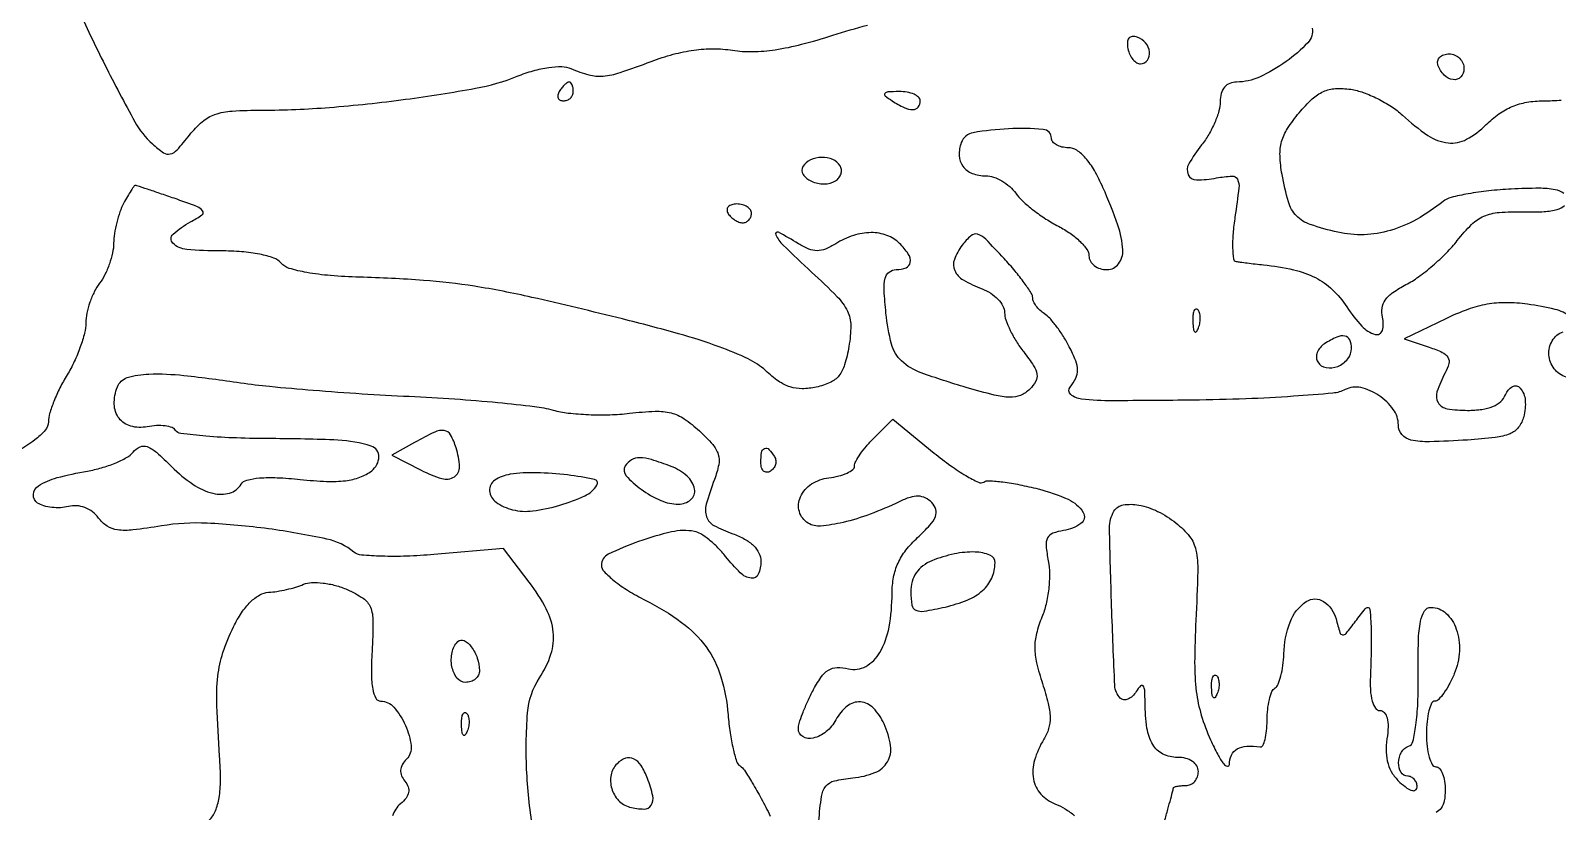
# Model space of a CAD drawing. Extents: x 0 to 5034, y 0 to 2560.
# Drawn here: x 210.1 to 373, y 1828.2 to 1911.5 of the extents above; entities that cross this region are included whole.
import ezdxf

# ---------------------------------------------------------------- set-up
doc = ezdxf.new("R2010")
doc.units = 0

msp = doc.modelspace()

# ---------------------------------------------------------------- linework, layer by layer
for points in [[(215.070448, 1914.042874, 0.011472), (218.030227, 1907.827732, 0.009312), (221.23155, 1901.767755, 0.082839), (223.098683, 1899.410693, 0.032271), (224.284169, 1898.469472, 0.213132), (225.010123, 1898.332458, 0.153892), (225.735963, 1898.766392, 0.015017), (227.063331, 1900.353383, -0.048591), (228.419561, 1901.770004, -0.095389), (229.76887, 1902.542327, -0.06716), (231.611044, 1902.907217, -0.014996), (234.82258, 1903.008205, 0.019519), (241.979198, 1903.29805, 0.013141), (250.112767, 1904.16174, 0.012335), (257.581472, 1905.342082, 0.049841), (262.007261, 1906.619582, -0.026265), (263.727843, 1907.205259, -0.033242), (265.370872, 1907.553939, -0.037104), (266.780292, 1907.650611, -0.102623), (267.74797, 1907.444134, 0.0379), (269.661524, 1906.76942, 0.087805), (271.173209, 1906.635952, 0.058733), (272.985074, 1907.011599, 0.0101), (276.297665, 1908.190695, -0.024173), (278.655219, 1908.955835, -0.031999), (280.865803, 1909.407419, -0.034684), (282.95861, 1909.550359, -0.039375), (284.962587, 1909.389992, 0.045417), (287.111572, 1909.244081, 0.031354), (289.54271, 1909.452853, 0.026202), (292.352998, 1910.024701, 0.015158), (295.664923, 1910.989438, -0.015771), (299.387455, 1912.068833, -0.03232)], [(346.807406, 1911.761545, -0.242891), (346.344603, 1910.189458, -0.046906), (344.031889, 1908.184662, -0.047971), (341.183121, 1906.536164, -0.107052), (338.75, 1906.003738, 0.09679), (338.016073, 1905.858693, 0.122363), (337.45955, 1905.451552, 0.108955), (337.115963, 1904.789354, 0.065485), (337, 1903.907729, -0.070698), (336.860605, 1902.926811, -0.030992), (336.416502, 1901.688266, -0.029898), (335.773914, 1900.410707, -0.035192), (335.013625, 1899.290192, 0.034613), (333.642459, 1897.274383, 0.243341), (333.584157, 1896.125773, 0.295757), (334.459412, 1895.566009, 0.04572), (336.611025, 1895.776473, -0.033209), (338.255415, 1895.978908, -0.304867), (338.843273, 1895.629928, -0.142069), (338.991466, 1894.71733, -0.006896), (338.57362, 1891.642363, 0.016452), (338.365274, 1889.85356, 0.0268), (338.320264, 1888.326205, 0.02521), (338.407135, 1887.162862, 0.334116), (338.688727, 1886.872377, 0.007003), (339.133777, 1886.808738, 0.001635), (339.881928, 1886.714917, 0.001686), (340.743584, 1886.612669, 0.001654), (341.611452, 1886.515558, -0.027787), (344.826432, 1885.98456, -0.062046), (347.155956, 1885.152176, -0.073911), (348.952637, 1883.883917, -0.056232), (350.5, 1882.032698, 0.040137), (352.106428, 1879.980323, 0.136668), (353.536077, 1879.094328, 0.414861), (354.291772, 1879.510465, 0.13499), (354.309558, 1880.924251, -0.101316), (354.256691, 1881.90532, -0.119539), (354.605965, 1882.764643, -0.085641), (355.426619, 1883.569897, -0.031964), (356.815187, 1884.404429, 0.038021), (358.145316, 1885.225909, 0.020201), (359.664139, 1886.428358, 0.019992), (361.125547, 1887.789888, 0.029192), (362.288577, 1889.109479, -0.032056), (363.814358, 1890.820806, -0.093132), (365.123362, 1891.702643, -0.084022), (366.741133, 1892.097608, -0.022973), (369.376568, 1892.165799, 0.01611), (371.567624, 1892.192418, 0.058108), (372.943829, 1892.415149, 0.113979), (373.714956, 1892.839946, 0.213221)], [(373.660935, 1894.134482, 0.108625), (372.740149, 1894.524781, 0.04813), (371.027737, 1894.676434, 0.010235), (368.033341, 1894.591596, 0.014767), (365.65481, 1894.404914, 0.017945), (363.442406, 1894.084686, 0.016701), (361.622272, 1893.690973, 0.107304), (360.783341, 1893.275097, -0.040535), (357.947268, 1891.363907, -0.056854), (355.135135, 1890.180344, -0.062286), (352.339877, 1889.728167, -0.064537), (349.554118, 1889.987794, -0.025151), (346.604795, 1890.810766, -0.120397), (345.137711, 1891.734741, -0.122529), (344.275317, 1893.222709, -0.026452), (343.596009, 1896.143228, -0.033651), (343.377595, 1898.150838, -0.078138), (343.550702, 1899.651183, -0.076337), (344.179511, 1901.047219, -0.03099), (345.424127, 1902.72746, -0.029978), (346.818724, 1904.196396, -0.081429), (348.008467, 1904.991131, -0.093995), (349.284398, 1905.301992, -0.049357), (350.921422, 1905.224841, -0.050407), (352.260048, 1904.888081, -0.029031), (353.789265, 1904.23209, -0.028753), (355.263484, 1903.386509, -0.042314), (356.439785, 1902.468225, 0.037851), (359.152056, 1900.311712, 0.121497), (361.301002, 1899.516874, 0.153041), (363.273052, 1899.898725, 0.07273), (365.368889, 1901.459799, -0.042516), (366.726116, 1902.603942, -0.055059), (368.149792, 1903.391766, -0.055343), (369.705061, 1903.847167, -0.043596), (371.454545, 1904, 0.021596), (373.381203, 1904.083255, 0.119216)], [(374.340334, 1880.978461, 0.105414), (372.717976, 1881.758846, 0.025473), (369.77438, 1882.316909, 0.03245), (367.493534, 1882.480381, 0.045659), (365.462312, 1882.308164, 0.043069), (363.409347, 1881.757805, 0.024969), (361.053292, 1880.767417), (356.606585, 1878.631138), (359.295303, 1877.734899, -0.026834), (360.689593, 1877.185416, -0.148296), (361.28732, 1876.657449, -0.205686), (361.3866, 1875.987543, -0.058269), (360.99201, 1874.985071, 0.0406), (360.117816, 1872.975049, 0.221347), (360.240771, 1871.825832, 0.220369), (361.200216, 1871.176827, 0.040255), (363.393011, 1871, 0.033618), (364.913835, 1871.102371, 0.064488), (366.092467, 1871.419981, 0.084738), (366.928031, 1871.945108, 0.119115), (367.425794, 1872.667217, -0.17541), (368.177708, 1873.535507, -0.361639), (369.00267, 1873.381811, -0.155416), (369.531589, 1872.073646, -0.083101), (369.373395, 1870.319862, -0.101509), (368.822318, 1869.202257, -0.129943), (367.91368, 1868.508734, -0.069624), (366.340233, 1868.099471, -0.01333), (363.392912, 1867.837108, -0.008523), (359.319977, 1867.653385, -0.060081), (357.348487, 1867.835247, -0.162993), (356.37894, 1868.410047, -0.180034), (356, 1869.428346, 0.157293), (355.460026, 1871.102339, 0.089601), (353.915747, 1872.593833, 0.091697), (351.983643, 1873.425339, 0.176417), (350.333187, 1873.216745, -0.096292), (349.023651, 1872.83597, -0.005467), (344.805718, 1872.49763, -0.008207), (339.743818, 1872.230644, -0.005919), (334.090533, 1872.092432, -0.0023), (325.521777, 1872.023839, -0.02742), (322.211887, 1872.194192, -0.151003), (321.060401, 1872.689185, -0.410409), (320.991269, 1873.489479, 0.059537), (321.597757, 1874.427837, 0.119452), (321.786648, 1875.284271, 0.089903), (321.582468, 1876.291408, 0.024092), (320.902367, 1877.784089, 0.021713), (320.274771, 1878.882464, 0.020882), (319.546583, 1879.93711, 0.021343), (318.82723, 1880.810955, 0.067814), (318.251631, 1881.29969, -0.045831), (317.772801, 1881.671423, -0.045307), (317.367667, 1882.125495, -0.049104), (317.089351, 1882.589983, -0.110874), (317, 1882.987972, 0.14443), (316.84874, 1883.500692, 0.013778), (316.102541, 1884.588357, 0.016676), (315.114967, 1885.855045, 0.012393), (313.944819, 1887.188282, 0.008693), (311.984768, 1889.240159, 0.121674), (311.120205, 1889.768729, 0.264369), (310.40562, 1889.616174, 0.05092), (309.476852, 1888.602678, 0.069821), (308.646186, 1887.084443, 0.200076), (308.685921, 1885.906521, 0.156535), (309.592362, 1884.912221, 0.03945), (311.597139, 1883.963068, -0.054609), (312.516098, 1883.493455, -0.057499), (313.29416, 1882.842862, -0.064198), (313.823688, 1882.11857, -0.126436), (314, 1881.43248, 0.085143), (314.136689, 1880.635595, 0.02777), (314.597772, 1879.530514, 0.026758), (315.256133, 1878.337638, 0.027183), (316.03497, 1877.228414, -0.019584), (317.098347, 1875.761829, -0.107306), (317.454094, 1874.856467, -0.169237), (317.320199, 1874.097821, -0.068961), (316.679349, 1873.250777, -0.099564), (315.702968, 1872.601376, -0.104653), (314.568958, 1872.395134, -0.054427), (312.903911, 1872.625342, -0.009911), (309.894379, 1873.445168, -0.014126), (305.08912, 1875.005798, -0.101548), (303.015298, 1876.262139, -0.143278), (301.947007, 1878.047975, -0.03768), (301.34695, 1881.361455, -0.012393), (301.153831, 1883.799552, -0.071121), (301.267139, 1885.087588, -0.171432), (301.687382, 1885.74422, -0.167008), (302.431796, 1886, 0.096055), (303.491983, 1886.205569, 0.270578), (303.937197, 1886.780109, 0.181915), (303.730547, 1887.666111, 0.04913), (302.8, 1888.8, 0.110116), (301.452957, 1889.655923, 0.088392), (299.756164, 1889.947844, 0.077854), (297.871342, 1889.641069, 0.06045), (295.986431, 1888.759453, -0.041423), (294.893005, 1888.196514, -0.098479), (294, 1888.018906, -0.098479), (293.106995, 1888.196514, -0.041423), (292.013569, 1888.759453, 0.019238), (289.866792, 1889.987979, 0.717297), (289.589046, 1889.722311, 0.092122), (290.387345, 1888.605488, 0.005487), (293.418835, 1885.75, -0.011956), (296.14071, 1883.118866, -0.078841), (297.239446, 1881.583329, -0.118069), (297.593872, 1880.060512, -0.04114), (297.393275, 1877.802592, -0.029448), (296.938184, 1875.856513, -0.097688), (296.329985, 1874.697792, -0.117266), (295.396, 1873.974098, -0.052434), (293.911685, 1873.480603, -0.050531), (292.403938, 1873.306097, -0.081821), (291.130392, 1873.497309, -0.074163), (289.900829, 1874.107048, -0.034827), (288.515397, 1875.222916, 0.075966), (286.653568, 1876.485838, 0.024433), (283.565097, 1877.775395, 0.018475), (279.232154, 1879.162077, 0.007472), (273.231404, 1880.744551, 0.004477), (263.562366, 1883.048774, 0.016838), (257.443311, 1884.233963, 0.021418), (252.027853, 1884.8585, 0.011004), (245.204822, 1885.199811, -0.013148), (242.086881, 1885.369188, -0.024246), (239.56919, 1885.695903, -0.026889), (237.689279, 1886.138638, -0.149349), (236.832377, 1886.701973, 0.137617), (236.06565, 1887.231663, 0.03316), (234.561039, 1887.639574, 0.029769), (232.620666, 1887.910893, 0.019855), (230.377555, 1888, -0.020768), (226.763603, 1888.150177, -0.172239), (225.290552, 1888.815424, -0.436105), (225.307064, 1889.786254, -0.060051), (227.163528, 1891.087517, 0.028185), (228.378518, 1891.82868, 0.415051), (228.459594, 1892.274573, 0.152494), (227.901822, 1892.708515, 0.005888), (225.413528, 1893.607645, 0.001271), (223.898023, 1894.130854, 0.001969), (222.586496, 1894.574151, 0.000588), (221.445569, 1894.953297, 0.062501), (221.285184, 1894.984944, 0.264601), (221.16546, 1894.927498, 0.007196), (220.829385, 1894.427389, 0.013096), (220.44748, 1893.806029, 0.00838), (220.035184, 1893.065741, 0.038687), (219.63601, 1892.157429, 0.022692), (219.294743, 1891.019422, 0.022605), (219.055389, 1889.843303, 0.035474), (218.968197, 1888.815741, -0.05057), (218.849672, 1887.787711, -0.030746), (218.514453, 1886.610042, -0.0306), (218.032935, 1885.471043, -0.046636), (217.468197, 1884.55887, 0.04705), (216.905821, 1883.648838, 0.031289), (216.431283, 1882.516817, 0.031484), (216.106313, 1881.349158, 0.052171), (216, 1880.33304, -0.061993), (215.862558, 1879.228765, -0.024284), (215.413598, 1877.757683, -0.023589), (214.767875, 1876.195413, -0.02711), (214.003738, 1874.77417, 0.020822), (213.239372, 1873.394363, 0.020849), (212.59278, 1871.956334, 0.021216), (212.13567, 1870.657647, 0.073592), (212.003738, 1869.779309, -0.179951), (211.667367, 1868.880934, -0.051075), (210.562063, 1867.842155, -0.038135), (208.814556, 1866.706989, -0.017716)], [(373.903503, 1874.530627, -0.152995), (372.618043, 1875.430911, -0.147623), (372.053475, 1876.916985, -0.153856), (372.414303, 1878.42152, -0.167462), (373.563382, 1879.385948, 0.165207)], [(263.731817, 1826.108138, -0.029757), (263.037237, 1832.361474, -0.032278), (263.123058, 1838.761013, -0.126188), (264.390292, 1842.472908, 0.06536), (265.612474, 1845.006215, 0.107116), (265.862437, 1847.365551, 0.094233), (265.112538, 1849.826527, 0.042003), (263.283358, 1852.695145), (260.566716, 1856.256846), (253.135512, 1855.628679, -0.012208), (250.208838, 1855.453113, -0.016599), (247.563467, 1855.447007, -0.0135), (245.396746, 1855.572568, -0.149963), (244.602154, 1855.892327, 0.117735), (241.691667, 1857.283593, 0.019123), (235.475494, 1858.371618, 0.022125), (228.936846, 1858.966923, 0.052456), (224.064005, 1858.682689, -0.011157), (221.028344, 1858.25252, -0.060851), (219.372178, 1858.257647, -0.113093), (218.274232, 1858.658274, -0.091333), (217.359736, 1859.52271, 0.071369), (216.712125, 1860.185431, 0.072184), (215.906688, 1860.636292, 0.074043), (215.02542, 1860.831863, 0.081767), (214.156428, 1860.751158, -0.051806), (213.315611, 1860.622138, -0.040261), (212.390107, 1860.651525, -0.041418), (211.522256, 1860.822943, -0.073869), (210.860698, 1861.122568, -0.271648), (210.402967, 1862.02914, -0.238784), (210.946659, 1862.953419, -0.077839), (212.926618, 1863.825576, -0.023051), (216.171977, 1864.529055, 0.02826), (217.678377, 1864.872047, 0.028354), (219.134768, 1865.382432, 0.029564), (220.348109, 1865.972851, 0.091778), (221.044231, 1866.553296, -0.116376), (221.782332, 1867.110177, -0.197326), (222.544569, 1867.129242, -0.090914), (223.530633, 1866.530137, -0.014526), (225.178722, 1864.975124, 0.047071), (227.419277, 1863.120912, 0.087892), (229.561078, 1862.159505, 0.130576), (231.332256, 1862.182704, 0.188289), (232.570755, 1863.114484, -0.194174), (233.188346, 1863.568237, -0.042016), (234.520944, 1863.791625, -0.03249), (236.403178, 1863.823907, -0.014432), (238.879772, 1863.633658, 0.015569), (241.689574, 1863.424238, 0.041056), (243.704713, 1863.50248, 0.057355), (245.236071, 1863.869863, 0.075418), (246.495129, 1864.558658, 0.225471), (247.259785, 1866.041418, 0.335041), (246.45391, 1867.184754, 0.066611), (242.893263, 1867.82249, 0.010656), (235.809017, 1867.984687, -0.008341), (232.056301, 1868.053226, -0.012755), (228.80756, 1868.249857, -0.007264), (226.126951, 1868.520133, -0.229456), (225.582884, 1868.865891, 0.174299), (225.20528, 1869.166336, 0.050291), (224.467202, 1869.336399, 0.044011), (223.536956, 1869.371765, 0.034743), (222.536305, 1869.251691, -0.112405), (220.791261, 1869.312768, -0.169131), (219.541219, 1870.156905, -0.157918), (219.033041, 1871.647777, -0.095707), (219.361626, 1873.5, -0.231896), (220.424407, 1874.487412, -0.064894), (222.726685, 1874.866776, -0.036031), (226.468986, 1874.723277, -0.009155), (232.5, 1873.942984, 0.012713), (235.605882, 1873.563597, 0.004013), (240.2625, 1873.152296, 0.004005), (245.465692, 1872.776694, 0.004436), (250.5, 1872.498612, -0.00574), (255.338811, 1872.218665, -0.006578), (259.954623, 1871.837342, -0.005984), (263.857027, 1871.416021, -0.037019), (265.834888, 1871.028414, 0.038794), (267.453503, 1870.717162, 0.017596), (269.606206, 1870.550558, 0.0173), (271.900548, 1870.533457, 0.022689), (273.990384, 1870.685267, -0.019222), (276.720855, 1870.902653, -0.071967), (278.428165, 1870.726731, -0.087923), (279.833684, 1870.096097, -0.037647), (281.449695, 1868.809452, -0.02507), (282.86311, 1867.360543, -0.106644), (283.450812, 1866.310822, -0.125387), (283.504464, 1865.203817, -0.040592), (283.0442, 1863.616254, 0.021878), (282.17428, 1860.987416, 0.15186), (282.208565, 1859.648182, 0.191064), (282.990551, 1858.728376, 0.038319), (285, 1857.850155, -0.041666), (286.274217, 1857.283093, -0.068773), (287.218266, 1856.581199, -0.0852), (287.79805, 1855.776164, -0.114031), (288, 1854.902175, -0.099528), (287.722941, 1853.524093, -0.339777), (286.978609, 1853.098989, -0.160998), (285.810547, 1853.671056, -0.032412), (284.24413, 1855.416769, 0.028049), (283.411844, 1856.360747, 0.028567), (282.483947, 1857.199519, 0.029801), (281.596668, 1857.830666, 0.095007), (280.92155, 1858.091945, 0.100247), (278.482066, 1858.043123, 0.031704), (274.967316, 1857.020163, 0.026), (271.716649, 1855.651169, 0.287611), (271, 1854.508362, 0.194733), (271.27863, 1853.820075, 0.031392), (272.369923, 1852.826166, 0.030713), (273.877623, 1851.762139, 0.022642), (275.663568, 1850.768125, -0.042478), (279.55418, 1848.396099, -0.078356), (282.158964, 1845.773507, -0.08307), (283.736438, 1842.588286, -0.053243), (284.508253, 1838.524565, 0.015815), (284.723659, 1836.62531, 0.021414), (285.045368, 1834.928583, 0.019059), (285.417478, 1833.575196, 0.170119), (285.782133, 1833.088932, -0.09991), (286.242204, 1832.625071, -0.009663), (287.092232, 1831.277686, -0.011969), (288.044863, 1829.612135, -0.009184), (289.007791, 1827.75, 0.024967)], [(294.192502, 1827.25, -0.017141), (294.467579, 1829.822993, -0.132948), (294.939626, 1830.923713, -0.170313), (295.84999, 1831.499462, -0.032711), (297.807339, 1831.817635, 0.06939), (300.165332, 1832.38046, 0.16926), (301.503751, 1833.526698, 0.170154), (301.835824, 1835.251795, 0.070269), (301.152898, 1837.56377, 0.084865), (300.010967, 1839.244258, 0.182012), (298.616997, 1839.908257, 0.195565), (297.204929, 1839.468669, 0.09815), (296, 1838, -0.098748), (294.968162, 1836.74534, -0.113591), (293.58114, 1836.059052, -0.190148), (292.483923, 1836.216528, -0.269354), (292, 1837.04966, -0.07709), (292.090382, 1837.632381, -0.014242), (292.449864, 1838.660922, -0.014981), (292.945164, 1839.850029, -0.013154), (293.53145, 1841.060818, -0.030722), (294.410103, 1842.531052, -0.10306), (295.215039, 1843.30427, -0.133898), (296.13497, 1843.582495, -0.068453), (297.343082, 1843.450028, 0.192712), (299.184525, 1843.699867, 0.133556), (300.693883, 1845.196453, 0.087072), (301.680066, 1847.894746, 0.044203), (302, 1851.506584, -0.046454), (302.159334, 1853.217854, -0.061078), (302.63392, 1854.711306, -0.058938), (303.471466, 1856.085292, -0.03951), (304.71914, 1857.440391, 0.020047), (306.035789, 1858.763271, 0.08899), (306.621289, 1859.685976, 0.168069), (306.662774, 1860.44089, 0.127502), (306.239346, 1861.160654, 0.079411), (305.545336, 1861.663388, 0.11023), (304.803557, 1861.851883, 0.086316), (303.918662, 1861.724533, 0.033793), (302.770206, 1861.262228, -0.02295), (299.66574, 1859.933669, -0.031807), (296.769763, 1859.054047, -0.034259), (294.376147, 1858.660884, -0.163402), (293.045367, 1858.971962, -0.186121), (292.108941, 1860.205842, -0.179309), (292.224581, 1861.772329, -0.142438), (293.414421, 1863.152412, -0.115865), (295.258551, 1863.816422, 0.031763), (296.308492, 1864.005764, 0.046503), (297.194699, 1864.314134, 0.05686), (297.812266, 1864.685498, 0.233036), (298, 1865.066422, -0.125888), (298.124462, 1865.552923, -0.025043), (298.598309, 1866.324071, -0.025053), (299.257061, 1867.188529, -0.021038), (300.036797, 1868.036797), (302.073594, 1870.073594), (306.494051, 1866.451362, 0.015598), (308.249998, 1865.101796, 0.023489), (309.867593, 1864.048654, 0.020191), (311.2165, 1863.329559, 0.256133), (311.770998, 1863.358469, -0.156022), (312.353063, 1863.503397, -0.014957), (313.825919, 1863.36241, -0.017914), (315.610618, 1863.072258, -0.013197), (317.563744, 1862.628558, -0.04118), (320.779994, 1861.519405, -0.152769), (322.376778, 1860.125703, -0.391771), (322.139204, 1858.933986, -0.122095), (320.287916, 1858.185418, 0.054299), (319.143766, 1857.893567, 0.189177), (318.587004, 1857.39312, 0.14056), (318.42713, 1856.540667, 0.02588), (318.661718, 1854.941409, -0.049273), (318.795055, 1853.597998, -0.028427), (318.703412, 1851.974201, -0.028174), (318.423431, 1850.338747, -0.041728), (317.980921, 1848.953939, 0.036101), (317.400924, 1847.206836, 0.064438), (317.220474, 1845.706023, 0.056109), (317.419298, 1844.072769, 0.021387), (318.045007, 1841.863628, -0.018702), (318.65231, 1839.762553, -0.055032), (318.853094, 1838.273418, -0.076442), (318.697866, 1837.072228, -0.069397), (318.187888, 1835.929248, 0.068153), (317.191774, 1833.711502, 0.116853), (317.084098, 1831.697244, 0.139935), (317.873697, 1830.092694, 0.118577), (319.439198, 1829.023117, -0.04807), (320.450935, 1828.522626, -0.034587), (321.473853, 1827.785231, -0.035156)], [(331.056542, 1827.19715, 0.001927), (331.41809, 1828.476382, 0.002892), (331.722859, 1829.595839, 0.001185), (331.976025, 1830.556592, 0.063907), (332, 1830.743398, -0.326504), (332.073205, 1830.843551, -0.029585), (332.391667, 1830.924623, -0.029429), (332.822239, 1830.981479, -0.018113), (333.333333, 1831, 0.111732), (333.841974, 1831.115099, 0.100101), (334.275, 1831.440625, 0.094518), (334.565493, 1831.927262, 0.087646), (334.666667, 1832.5, 0.134896), (334.502246, 1833.098346, 0.110841), (334.045609, 1833.581562, 0.089707), (333.333078, 1833.894607, 0.058823), (332.440322, 1834, -0.115769), (330.889915, 1834.363855, -0.14471), (329.811527, 1835.365355, -0.098082), (329.18677, 1837.134969, -0.034541), (328.984687, 1839.831787, 0.011862), (328.945566, 1841.15929, 0.155065), (328.773684, 1841.614741, 0.460488), (328.497701, 1841.625558, 0.045774), (328.03906, 1841.02896, -0.060066), (327.62648, 1840.522814, -0.093455), (327.157119, 1840.214945, -0.125267), (326.708342, 1840.149444, -0.171938), (326.343107, 1840.323559, -0.187094), (325.753776, 1841.659393, -0.002948), (325.417727, 1850.123912, -0.003626), (325.196266, 1858.468834, -0.140439), (325.66966, 1860.25, -0.220431), (326.651639, 1860.919, -0.088139), (328.317935, 1860.899509, -0.067818), (330.322557, 1860.228631, -0.052082), (332.27783, 1858.996099, -0.058593), (333.727833, 1857.551389, -0.117519), (334.406885, 1856.094688, -0.057122), (334.604428, 1853.858834, -0.006052), (334.404835, 1848.622845, 0.010681), (334.274305, 1844.09871, 0.032431), (334.450669, 1841.027275, 0.04278), (334.982334, 1838.504497, 0.033198), (335.970184, 1835.876746, 0.014199), (336.73722, 1834.306356, 0.042499), (337.379172, 1833.299732, 0.18779), (337.758817, 1833.068588, 0.46283), (337.978038, 1833.25, -0.108027), (338.207815, 1834.241307, -0.153426), (338.818658, 1834.900343, -0.118393), (339.833911, 1835.195764, -0.051064), (341.25, 1835.118421, 0.325954), (341.539376, 1835.266722, 0.051873), (341.779688, 1835.8987, 0.040811), (341.945936, 1836.822066, 0.024145), (342, 1837.940983, -0.026674), (342.062158, 1839.105285, -0.033278), (342.248749, 1840.171788, -0.035266), (342.519292, 1841.015677, -0.160477), (342.846806, 1841.405321, 0.16019), (343.180275, 1841.801598, 0.032419), (343.470796, 1842.68703, 0.031174), (343.685984, 1843.806534, 0.024792), (343.781894, 1845.03366, -0.083479), (344.453872, 1848.435988, -0.155984), (346.182281, 1850.612966, -0.303251), (348.031265, 1850.615572, -0.183922), (349.351226, 1848.764912, 0.010875), (349.763346, 1847.31826, 0.296284), (350.054153, 1847.075579, 0.257491), (350.426294, 1847.226244, 0.008718), (351.436054, 1848.514912, -0.004695), (352.469494, 1849.855886, -0.232552), (352.763266, 1849.997008, -0.382493), (352.956122, 1849.820983, -0.009022), (353.065089, 1848.5, -0.013491), (353.103165, 1847.479098, -0.004517), (353.105055, 1845.985938, -0.004491), (353.077356, 1844.332375, -0.005116), (353.020423, 1842.75, 0.024157), (353.023732, 1841.180837, 0.053631), (353.211131, 1840.001415, 0.083515), (353.554672, 1839.255051, 0.248105), (354.03703, 1839, -0.218807), (354.502214, 1838.786193, -0.116641), (354.798918, 1838.211958, -0.069085), (354.899521, 1837.272939, -0.028634), (354.786466, 1835.998455, 0.043102), (354.700585, 1834.558688, 0.065823), (354.897235, 1833.324668, 0.071966), (355.387406, 1832.264759, 0.064684), (356.172966, 1831.343468, 0.027823), (356.92139, 1830.738329, 0.08973), (357.496642, 1830.463763, 0.232313), (357.843383, 1830.530516, 0.235219), (358, 1830.845012, 0.085274), (357.924228, 1831.286066, 0.093604), (357.70625, 1831.660722, 0.100386), (357.381451, 1831.911291, 0.114747), (357, 1832, -0.265897), (356.286011, 1832.408582, -0.140993), (356.024578, 1833.42767, -0.118435), (356.332197, 1834.562136, -0.189336), (357.092817, 1835.197606, 0.260391), (357.552175, 1835.701114, 0.023937), (357.870062, 1837.426038, 0.023977), (358.074401, 1839.784236, 0.011963), (358.118046, 1842.780939, -0.008249), (358.144276, 1846.456937, -0.041068), (358.361939, 1848.508069, -0.092066), (358.791651, 1849.611292, -0.259541), (359.490045, 1850, -0.189847), (361.081445, 1849.373163, -0.121808), (362.179621, 1847.689351, -0.09756), (362.513394, 1845.337725, -0.085), (361.962419, 1842.909272, -0.024085), (361.436728, 1841.79512, -0.033143), (360.853234, 1840.854599, -0.03488), (360.293006, 1840.177571, -0.20526), (359.87868, 1840, 0.295322), (359.53856, 1839.779916, 0.044076), (359.258112, 1838.971875, 0.037816), (359.063611, 1837.84132, 0.023699), (359, 1836.5, 0.027026), (359.072542, 1835.158889, 0.042582), (359.29375, 1834.028125, 0.052312), (359.614308, 1833.232098, 0.277684), (360, 1833, -0.226478), (360.382936, 1832.817169, -0.074992), (360.70625, 1832.265625, -0.057076), (360.926884, 1831.457356, -0.038131), (361, 1830.5, -0.047014), (360.895114, 1829.386995, -0.103137), (360.568661, 1828.600575, -0.131488), (360.017406, 1828.12646, -0.103524)], [(421.567191, 1735.299968, -0.000065), (421.562971, 1790.179444, -0.174074)], [(229.156088, 1827.298945, 0.098912), (229.822382, 1828.297926, 0.057479), (230.216979, 1829.690071, 0.041187), (230.366672, 1831.579965, 0.016984), (230.270976, 1834.147814, -0.008235), (229.976919, 1839.513984, -0.036377), (230.08587, 1842.675482, -0.053298), (230.627248, 1845.170575, -0.033711), (231.753708, 1847.930147, -0.033615), (232.614015, 1849.425217, -0.051416), (233.5677, 1850.575791, -0.062772), (234.550605, 1851.323888, -0.118571), (235.5, 1851.606323, 0.026135), (236.39103, 1851.700559, 0.016485), (237.418326, 1851.898761, 0.016547), (238.418178, 1852.161161, 0.029031), (239.221961, 1852.452552, -0.093562), (240.089207, 1852.645805, -0.038133), (241.301407, 1852.592972, -0.03603), (242.631131, 1852.334737, -0.038237), (243.882853, 1851.891561, -0.042372), (245.581656, 1850.960383, -0.151999), (246.353348, 1850.011937, -0.097463), (246.629814, 1848.550785, -0.012051), (246.527517, 1845.295332, 0.013695), (246.459765, 1842.887097, 0.043222), (246.597795, 1841.279538, 0.076752), (246.92142, 1840.319866, 0.280083), (247.447645, 1840, -0.217405), (248.85431, 1839.358025, -0.074138), (250.08811, 1837.418201, -0.07484), (250.693856, 1835.221708, -0.230214), (250.203587, 1833.803587, 0.066733), (249.760113, 1833.222796, 0.112378), (249.582636, 1832.638826, 0.116462), (249.677993, 1832.050383, 0.075189), (250.036125, 1831.456472, -0.086672), (250.380953, 1830.853955, -0.135383), (250.427101, 1830.261765, -0.116969), (250.158916, 1829.667997, -0.055295), (249.571772, 1829.059566, 0.075812), (249.060318, 1828.484289, 0.067201), (248.717887, 1827.75918, 0.070006)]]:
    msp.add_lwpolyline(points, format="xyb")
for points in [[(327.154497, 1909.562347, 0.055333), (327.36095, 1908.928335, 0.067404), (327.692258, 1908.399846, 0.080237), (328.091906, 1908.052077, 0.153371), (328.5, 1907.947179, 0.222662), (329.239714, 1908.342635, 0.193087), (329.467772, 1909.199269, 0.144703), (329.04532, 1910.174717, 0.139121), (328.154497, 1910.781834, 0.095591), (327.619166, 1910.852447, 0.209098), (327.258082, 1910.66825, 0.165894), (327.095579, 1910.233934, 0.058438)], [(363, 1907.416667, -0.190724), (362.653027, 1906.540134, -0.244413), (361.846361, 1906.257027, -0.165501), (360.877068, 1906.749304, -0.113253), (360.229167, 1907.8125, -0.134046), (360.204183, 1908.264262, -0.144529), (360.414714, 1908.651172, -0.119977), (360.841384, 1908.910766, -0.077096), (361.416667, 1909, -0.099038), (362.020927, 1908.879125, -0.097945), (362.534896, 1908.534896, -0.097945), (362.879125, 1908.020927, -0.099038)], [(266.5, 1905, 0.082592), (266.343488, 1904.6179, 0.161196), (266.3746, 1904.29375, 0.182303), (266.586039, 1904.078288, 0.108972), (266.940983, 1904, 0.093332), (267.345238, 1904.076123, 0.09642), (267.688914, 1904.29375, 0.099167), (267.918938, 1904.618444, 0.105053), (268, 1905, 0.042167), (267.967655, 1905.382849, 0.061769), (267.870461, 1905.70625, 0.081139), (267.727648, 1905.92554, 0.210953), (267.559017, 1906, 0.151918), (267.34829, 1905.934461, 0.038439), (267.066025, 1905.70625, 0.035638), (266.768994, 1905.382774, 0.029505)], [(302, 1904, 0.031558), (303.301377, 1903.270972, 0.112355), (304.227035, 1903.060308, 0.234725), (304.775753, 1903.332924, 0.163584), (305, 1904, 0.210568), (304.832025, 1904.381177, 0.082215), (304.339063, 1904.701752, 0.062416), (303.611405, 1904.917196, 0.042523), (302.75, 1904.984687, 0.011293), (301.555791, 1904.949578, 0.220444), (301.237851, 1904.781653, 0.409657), (301.271114, 1904.520491, 0.023197)], [(309.380002, 1899.547887, 0.102236), (309.154145, 1898.171497, 0.149955), (309.559048, 1897.022505, 0.143668), (310.556883, 1896.265659, 0.091133), (312.002313, 1896, -0.08228), (312.819436, 1895.864618, -0.04936), (313.716929, 1895.456243, -0.047824), (314.553955, 1894.857124, -0.059898), (315.193296, 1894.148914, 0.05307), (315.92012, 1893.321425, 0.021381), (317.070843, 1892.349672, 0.02087), (318.409898, 1891.400192, 0.024823), (319.75, 1890.623234, -0.033253), (320.99391, 1889.873768, -0.040237), (322.045313, 1889.00747, -0.044623), (322.780832, 1888.155213, -0.156976), (323, 1887.47432, 0.130119), (323.148836, 1886.912082, 0.100672), (323.567461, 1886.433081, 0.088613), (324.193682, 1886.110934, 0.074729), (324.93178, 1886, 0.236637), (326.1625, 1886.61702, 0.17454), (326.613925, 1888.09865, 0.072808), (326.093238, 1890.731961, 0.018983), (324.495206, 1894.75, 0.025377), (323.575807, 1896.572408, 0.049212), (322.633845, 1897.902154, 0.066053), (321.700844, 1898.727437, 0.149166), (320.807552, 1899, -0.053362), (320.116019, 1899.074013, -0.07315), (319.530968, 1899.29375, -0.092947), (319.138161, 1899.6184, -0.175456), (319, 1900, 0.390528), (318.120699, 1900.954089, 0.032136), (314.430846, 1901.017886, 0.031632), (310.658086, 1900.600414, 0.263598)], [(292.495635, 1896.992937, 0.297796), (292.516867, 1896.153619, 0.139875), (293.392312, 1895.433007, 0.101471), (294.764834, 1895.142627, 0.140875), (295.968425, 1895.480485, 0.086192), (296.331173, 1895.802209, 0.093967), (296.551012, 1896.218446, 0.100284), (296.595054, 1896.663497, 0.113563), (296.457295, 1897.069098, 0.156901), (295.666002, 1897.743695, 0.10385), (294.483348, 1897.968366, 0.102435), (293.296528, 1897.698754, 0.148498)], [(284.5, 1892, 0.06081), (284.806203, 1891.617485, 0.051032), (285.2129, 1891.29375, 0.053229), (285.653442, 1891.073302, 0.089642), (286.059017, 1891, 0.105429), (286.418051, 1891.076556, 0.099231), (286.723586, 1891.29375, 0.096318), (286.928382, 1891.618268, 0.092995), (287, 1892, 0.153634), (286.879982, 1892.381379, 0.097988), (286.542039, 1892.70625, 0.080552), (286.037096, 1892.925455, 0.062283), (285.440983, 1893, 0.066118), (284.889346, 1892.926733, 0.138808), (284.521475, 1892.70625, 0.191142), (284.392057, 1892.379648, 0.139169)], [(334.078947, 1880.416667, 0.018894), (334.137993, 1879.670344, 0.168741), (334.279315, 1879.37858, 0.470617), (334.461564, 1879.395823, 0.054073), (334.683114, 1879.8125, 0.051402), (334.839148, 1880.359369, 0.05415), (334.876576, 1880.916927, 0.060344), (334.797407, 1881.402231, 0.126455), (334.604167, 1881.729167, 0.296942), (334.385309, 1881.77538, 0.208169), (334.200665, 1881.592839, 0.077125), (334.089945, 1881.112848, 0.028489)], [(348.121885, 1878.096491, 0.075261), (347.645035, 1877.682588, 0.088082), (347.342507, 1877.166253, 0.099481), (347.25818, 1876.630022, 0.128512), (347.40391, 1876.155477, 0.213827), (348.28786, 1875.556024, 0.140473), (349.530247, 1875.686348, 0.127473), (350.600959, 1876.478917, 0.171657), (351, 1877.606989, 0.100617), (350.815263, 1878.515711, 0.255665), (350.304262, 1878.919783, 0.149899), (349.436123, 1878.807064, 0.034491)], [(251.070265, 1867.583189), (248.64053, 1866.23725), (251.763514, 1864.622292, 0.046853), (253.977736, 1863.728615, 0.218046), (255.307918, 1863.915247, 0.268329), (255.85978, 1864.981192, 0.065279), (255.49716, 1867.008949, 0.049146), (254.907828, 1868.381579, 0.238906), (254.229, 1868.844017, 0.14407), (253.20998, 1868.682521, 0.015632)], [(289.457295, 1866.069098, -0.108373), (289.598899, 1865.665803, -0.099685), (289.565079, 1865.22714, -0.095498), (289.360589, 1864.820631, -0.090427), (289.016312, 1864.510081, -0.136093), (288.63036, 1864.397824, -0.190788), (288.298542, 1864.524436, -0.140899), (288.074611, 1864.890269, -0.067432), (288, 1865.440983, -0.039415), (288.085158, 1866.519563, -0.25701), (288.407182, 1866.933879, -0.315493), (288.86686, 1866.838655, -0.050477)], [(273.542287, 1865.068422, 0.331528), (273.63307, 1864.02366, 0.055639), (275.222439, 1862.593538, 0.052633), (277.336297, 1861.393372, 0.103166), (279.222506, 1861, 0.177208), (280.539809, 1861.482011, 0.272052), (280.931761, 1862.597138, 0.164232), (280.133438, 1863.995305, 0.091028), (278.4349, 1865.024751, 0.015923), (276.334708, 1865.74759, 0.072806), (275.062998, 1865.945362, 0.136034), (274.203359, 1865.715314, 0.121931)], [(261.25, 1864.180449, 0.113554), (259.621015, 1863.553834, 0.26835), (259.071668, 1862.425526, 0.22526), (259.7567, 1861.213335, 0.092107), (261.519411, 1860.405772, 0.09453), (263.666814, 1860.282365, 0.03809), (266.553414, 1860.889291, 0.036723), (269.225223, 1861.885197, 0.147817), (270.515886, 1863.025703, 0.520927), (270.253301, 1863.634978, 0.01985), (267.381184, 1864.109328, 0.025638), (264.079148, 1864.349872, 0.040655)], [(306.25, 1854.968838, 0.066266), (305.28358, 1854.422506, 0.082663), (304.574938, 1853.675401, 0.082632), (304.146357, 1852.738784, 0.06616), (304, 1851.637535, 0.040985), (304.114597, 1850.241849, 0.253319), (304.540896, 1849.692626, 0.147689), (305.409381, 1849.586769, 0.012464), (307.646288, 1850.032993, 0.041017), (310.015477, 1850.775779, 0.084671), (311.660582, 1851.795162, 0.107876), (312.628352, 1853.11638, 0.101604), (312.984687, 1854.75, 0.310092), (312.440376, 1855.564476, 0.087171), (310.862205, 1855.894892, 0.060585), (308.641214, 1855.697731, 0.043183)], [(257.984687, 1843.25, -0.119708), (257.875058, 1842.773274, -0.102025), (257.554877, 1842.367188, -0.093279), (257.07173, 1842.09454, -0.082121), (256.5, 1842, -0.238012), (255.588307, 1842.460049, -0.113009), (255.048705, 1843.697923, -0.097867), (255.062383, 1845.20059, -0.146327), (255.681695, 1846.348362, -0.326824), (256.341269, 1846.450501, -0.113857), (257.11745, 1845.790253, -0.077306), (257.75414, 1844.581749, -0.079752)], [(336.683114, 1840.8125, -0.054073), (336.461564, 1840.395823, -0.470617), (336.279315, 1840.37858, -0.168741), (336.137993, 1840.670344, -0.018894), (336.078947, 1841.416667, -0.028489), (336.089945, 1842.112848, -0.077125), (336.200665, 1842.592839, -0.208169), (336.385309, 1842.77538, -0.296942), (336.604167, 1842.729167, -0.126455), (336.797407, 1842.402231, -0.060344), (336.876576, 1841.916927, -0.05415), (336.839148, 1841.359369, -0.051402)], [(256.683114, 1836.8125, -0.054073), (256.461564, 1836.395823, -0.470617), (256.279315, 1836.37858, -0.168741), (256.137993, 1836.670344, -0.018894), (256.078947, 1837.416667, -0.028489), (256.089945, 1838.112848, -0.077125), (256.200665, 1838.592839, -0.208169), (256.385309, 1838.77538, -0.296942), (256.604167, 1838.729167, -0.126455), (256.797407, 1838.402231, -0.060344), (256.876576, 1837.916927, -0.05415), (256.839148, 1837.359369, -0.051402)], [(272.666667, 1833.333333, 0.148458), (272.032032, 1832.145336, 0.119686), (272.093608, 1830.692768, 0.11807), (272.817677, 1829.415319, 0.142021), (273.999004, 1828.710511, 0.057953), (275.535133, 1828.494035, 0.264046), (276.301079, 1828.904633, 0.198708), (276.471464, 1829.896631, 0.034799), (275.914811, 1831.75, 0.049025), (275.227167, 1833.140309, 0.140908), (274.435244, 1833.854072, 0.200748), (273.57197, 1833.903623, 0.112092)]]:
    msp.add_lwpolyline(points, format="xyb", close=True)

doc.saveas('drawing.dxf')
